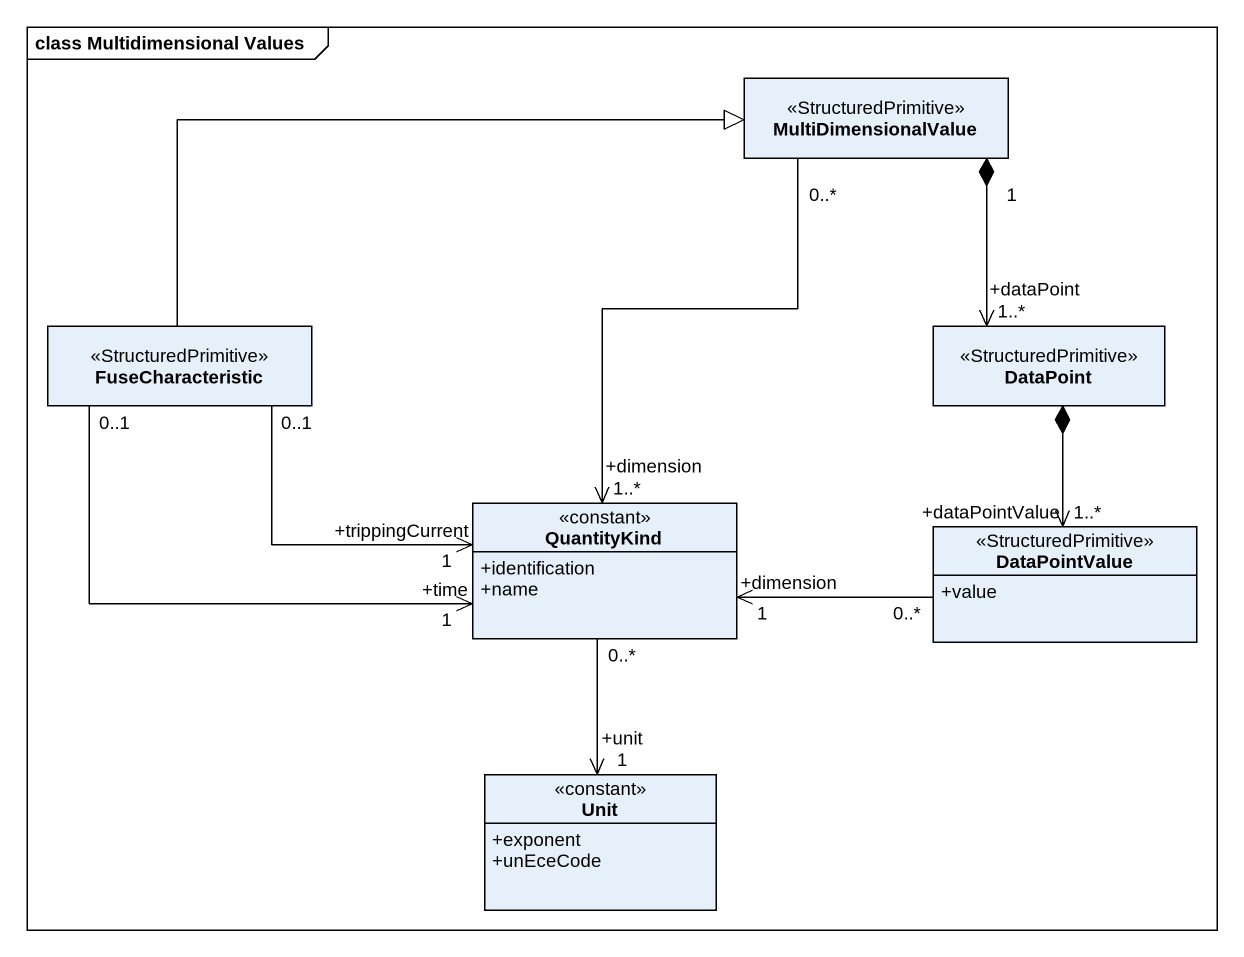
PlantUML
@startuml
mainframe class Multidimensional Values
hide circle
hide empty members
skinparam classAttributeIconSize 0
class MultiDimensionalValue <<StructuredPrimitive>>
class FuseCharacteristic <<StructuredPrimitive>>
class DataPoint <<StructuredPrimitive>>
class QuantityKind <<constant>> {
  +identification
  +name
}
class DataPointValue <<StructuredPrimitive>> {
  +value
}
class Unit <<constant>> {
  +exponent
  +unEceCode
}
MultiDimensionalValue "1" *--> "1..*\n+dataPoint" DataPoint
MultiDimensionalValue "0..*" --> "1..*\n+dimension" QuantityKind
FuseCharacteristic -right-|> MultiDimensionalValue
FuseCharacteristic "0..1" -right-> "1\n+trippingCurrent" QuantityKind
FuseCharacteristic "0..1" -right-> "1\n+time" QuantityKind
DataPoint *--> "+dataPointValue\n1..*" DataPointValue
QuantityKind "0..*" --> "1\n+unit" Unit
DataPointValue "0..*" -left-> "1\n+dimension" QuantityKind
@enduml
